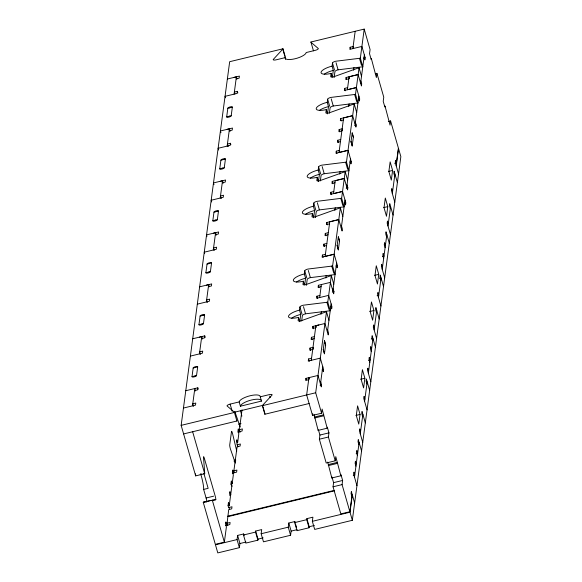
<?xml version="1.0" encoding="UTF-8"?>
<svg xmlns="http://www.w3.org/2000/svg" width="582" height="582" viewBox="0 0 582 582"><rect width="100%" height="100%" fill="white"/><g stroke="black" fill="none" stroke-linecap="round" stroke-linejoin="round"><path stroke-width="0.87" d="M213.303 500.309L215.813 499.698A3.128 0.4 76.4 0 0 215.129 495.806L204.464 458.689A3.128 0.4 76.4 0 0 203.504 456.87L204.704 473.275A3.128 0.4 76.4 0 1 204.697 473.69L195.661 475.88L181.148 425.362L229.672 61.699L282.961 48.786L285.42 57.356A3.128 0.968 -16 0 1 285.253 57.683M192.016 376.649L193.173 367.991A2.343 0.728 -16 0 1 195.537 366.66A2.343 0.728 -16 0 1 197.691 366.893L196.534 375.55A2.343 0.728 -16 0 1 194.177 376.881A2.343 0.728 -16 0 1 192.016 376.649L196.534 375.55L195.028 375.914M198.949 324.698L200.106 316.033A2.343 0.728 -16 0 1 202.471 314.709A2.343 0.728 -16 0 1 204.624 314.942L203.467 323.599A2.343 0.728 -16 0 1 201.103 324.923A2.343 0.728 -16 0 1 198.949 324.698L203.467 323.599L201.961 323.963M205.883 272.74L207.039 264.083A2.343 0.728 -16 0 1 209.404 262.758A2.343 0.728 -16 0 1 211.557 262.991L210.4 271.649A2.343 0.728 -16 0 1 208.036 272.973A2.343 0.728 -16 0 1 205.883 272.74L210.4 271.649L208.894 272.012M212.816 220.789L213.972 212.132A2.343 0.728 -16 0 1 216.329 210.808A2.343 0.728 -16 0 1 218.49 211.04L217.333 219.698A2.343 0.728 -16 0 1 214.969 221.022A2.343 0.728 -16 0 1 212.816 220.789L215.827 220.061M219.749 168.838L220.905 160.181A2.343 0.728 -16 0 1 223.262 158.85A2.343 0.728 -16 0 1 225.423 159.082L224.266 167.747A2.343 0.728 -16 0 1 221.902 169.071A2.343 0.728 -16 0 1 219.749 168.838L222.761 168.111M226.682 116.887L227.831 108.23A2.343 0.728 -16 0 1 230.196 106.899A2.343 0.728 -16 0 1 232.349 107.132L231.2 115.789A2.343 0.728 -16 0 1 228.835 117.12A2.343 0.728 -16 0 1 226.682 116.887L229.694 116.16M192.497 405.858L194.803 388.543L195.508 390.988M199.422 353.907L201.736 336.585L199.481 337.138M206.355 301.956L208.669 284.634L206.406 285.18M213.288 249.998L215.602 232.684L213.339 233.229M220.222 198.047L222.535 180.733L220.272 181.278M227.155 146.097L229.461 128.782L227.206 129.328M234.088 94.146L236.394 76.831L234.139 77.377M185.767 390.726L197.815 387.808L197.538 389.889L194.526 390.617M192.7 338.775L204.748 335.858L204.471 337.938L201.459 338.666M228.166 146.591L227.431 144.016L230.443 143.288L230.166 145.369L218.119 148.286L218.606 150.003M234.852 93.782L234.364 92.065L237.376 91.338L237.1 93.418L225.052 96.336L225.46 97.761M210.88 500.382L203.351 502.208A3.128 0.4 76.4 0 0 203.278 502.382L215.333 544.337L224.368 542.148L226.398 526.906L225.576 524.047L225.852 521.974L226.674 524.826M227.788 525.655L227.089 523.225L228.711 509.585L231.723 508.857L232 506.777L228.559 507.613M227.591 505.838L229.264 505.431L230.443 496.599L229.621 493.747L229.897 491.666L230.836 494.933M230.479 484.188L232.153 483.788L233.331 474.956L232.509 472.097L232.785 470.023L233.724 473.282M234.379 472.511L233.884 470.794L237.085 446.816L240.097 446.081L240.373 444.008L236.932 444.837M240.111 432.237L239.369 429.669L242.025 409.793M237.056 539.579L215.464 544.81L217.792 552.9L239.377 547.669L237.056 539.579L237.609 535.425L243.632 533.963L244.098 535.578M239.377 547.669L239.93 543.515L237.609 535.425M295.3 523.174L294.834 521.559L288.81 523.014L291.138 531.104L290.585 535.265L263.471 541.827L261.151 533.738L261.704 529.584L255.68 531.046L258.001 539.136L257.862 540.176L245.815 543.093L243.494 535.004L243.632 533.963M257.862 540.176L255.542 532.086L255.68 531.046M313.385 50.576A3.128 0.968 -16 0 0 313.465 50.845L310.919 42.013L364.208 29.1L360.338 58.142A3.121 0.968 -16 0 1 359.48 58.309L335.632 61.256A3.128 0.968 -16 0 0 332.482 63.023L332.067 66.137A10.934 3.39 -16 0 0 321.038 72.328A10.934 3.39 -16 0 0 331.093 73.412L330.678 76.526A3.128 0.968 -16 0 0 333.551 76.839L358.177 68.036A3.121 0.968 -16 0 1 359.05 67.788L355.507 94.32A3.121 0.968 -16 0 1 354.649 94.48L330.802 97.427A3.128 0.968 -16 0 0 327.651 99.202L327.237 102.316A10.934 3.39 -16 0 0 316.208 108.507A10.934 3.39 -16 0 0 326.269 109.591L325.847 112.704A3.128 0.968 -16 0 0 328.721 113.017L353.354 104.214A3.128 0.968 -16 0 1 354.22 103.967L346.472 162.043A3.121 0.968 -16 0 1 345.613 162.211L321.766 165.157A3.128 0.968 -16 0 0 318.616 166.925L318.201 170.046A10.934 3.39 -16 0 0 307.172 176.237A10.934 3.39 -16 0 0 317.226 177.314L316.812 180.435A3.128 0.968 -16 0 0 319.685 180.74L344.318 171.945A3.128 0.968 -16 0 1 345.184 171.69L341.641 198.222A3.121 0.968 -16 0 1 340.79 198.389L316.943 201.336A3.128 0.968 -16 0 0 313.785 203.103L313.371 206.217A10.934 3.39 -16 0 0 302.349 212.408A10.934 3.39 -16 0 0 312.403 213.492L311.988 216.613A3.128 0.968 -16 0 0 314.862 216.919L339.488 208.123A3.121 0.968 -16 0 1 340.354 207.869L332.606 265.952A3.128 0.968 -16 0 1 331.755 266.112L307.9 269.059A3.128 0.968 -16 0 0 304.75 270.826L304.335 273.947A10.934 3.39 -16 0 0 293.306 280.138A10.934 3.39 -16 0 0 303.368 281.222L302.953 284.336A3.128 0.968 -16 0 0 305.826 284.649L330.452 275.846A3.128 0.968 -16 0 1 331.318 275.592L327.782 302.123A3.128 0.968 -16 0 1 326.924 302.291L303.077 305.237A3.128 0.968 -16 0 0 299.926 307.005L299.512 310.126A10.934 3.39 -16 0 0 288.483 316.317A10.934 3.39 -16 0 0 298.537 317.394L298.122 320.515A3.128 0.968 -16 0 0 300.996 320.82L325.629 312.025A3.128 0.968 -16 0 1 326.495 311.77L328.954 320.34M299.512 310.126L300.741 314.404L299.766 321.679L298.537 317.394M304.706 284.693L305.565 278.232L304.335 273.947M313.371 206.217L314.6 210.502L313.633 217.777L312.403 213.492M318.201 170.046L319.431 174.324L318.463 181.599L317.226 177.314M327.237 102.316L328.466 106.601L327.499 113.876L326.269 109.591M332.431 76.889L333.297 70.422L332.067 66.137M301.665 320.973L302.385 315.575A3.128 0.968 -16 0 1 305.535 313.807L329.383 310.853A3.128 0.968 -16 0 0 330.241 310.693L327.782 302.123M306.423 285.304L307.216 279.396A3.128 0.968 -16 0 1 310.366 277.629L334.214 274.682A3.128 0.968 -16 0 0 335.072 274.515L332.606 265.952M315.459 217.581L316.252 211.666A3.128 0.968 -16 0 1 319.402 209.898L343.249 206.952A3.121 0.968 -16 0 0 344.108 206.785L341.641 198.222M320.355 180.893L321.075 175.495A3.128 0.968 -16 0 1 324.225 173.72L348.08 170.773A3.121 0.968 -16 0 0 348.931 170.613L346.472 162.043M329.39 113.17L330.11 107.765A3.128 0.968 -16 0 1 333.268 105.997L357.115 103.05A3.121 0.968 -16 0 0 357.966 102.883L355.507 94.32M334.155 77.501L334.941 71.586A3.128 0.968 -16 0 1 338.091 69.818L361.939 66.872A3.121 0.968 -16 0 0 362.797 66.704L360.338 58.142M320.733 381.938L321.555 384.789L321.279 386.87L317.998 375.448L305.95 378.365L305.674 380.446L308.686 379.711M311.552 358.243L308.54 358.97L308.256 361.051L320.311 358.126L323.592 369.548L323.316 371.629L322.493 368.77M313.414 348.756L313.007 347.33L309.995 348.058L309.719 350.138L312.73 349.411M314.44 336.592L311.428 337.327L311.144 339.401L314.156 338.673M327.666 329.979L328.488 332.839L328.212 334.919L324.931 323.497L312.883 326.415L312.607 328.495L315.619 327.761M319.925 295.467L316.914 296.194L316.637 298.275L328.685 295.358L331.966 306.772L331.689 308.853L330.867 306.001M333.159 288.854L333.973 291.706L333.697 293.786L330.416 282.365L318.369 285.289L318.092 287.363L321.104 286.635M325.411 254.334L322.399 255.069L322.122 257.142L334.17 254.225L337.451 265.647L337.174 267.727L336.352 264.868M326.866 243.429L323.854 244.156L323.577 246.237L326.589 245.502M328.299 232.691L325.287 233.418L325.011 235.499L328.022 234.772M341.532 226.078L342.354 228.937L342.078 231.01L338.789 219.589L326.742 222.513L326.466 224.587L329.477 223.859M333.792 191.558L330.78 192.293L330.496 194.366L342.551 191.449L345.832 202.871L345.555 204.951L344.733 202.092M347.018 184.952L347.84 187.804L347.563 189.885L344.282 178.463L332.235 181.38L331.958 183.461L334.97 182.726M339.684 151.858L339.277 150.432L336.265 151.16L335.989 153.241L348.036 150.323L351.317 161.745L351.041 163.818L350.219 160.967M340.732 139.52L337.72 140.255L337.444 142.328L340.455 141.601M342.623 130.375L342.165 128.789L339.153 129.517L338.877 131.597L341.889 130.863M355.398 122.176L356.213 125.028L355.937 127.109L352.656 115.687L340.608 118.604L340.332 120.685L343.344 119.957M347.65 87.656L344.639 88.384L344.362 90.465L356.41 87.547L359.691 98.969L359.414 101.042L358.592 98.191M360.884 81.044L361.706 83.903L361.429 85.976L358.141 74.561L346.094 77.479L345.817 79.552L348.829 78.825M353.594 48.117L353.143 46.531L350.131 47.258L349.847 49.339L361.902 46.414L365.183 57.836L364.907 59.917L364.085 57.058M290.585 535.265L288.257 527.176L288.81 523.014M311.268 360.316L315.895 325.687L318.907 324.952M319.649 297.54L321.38 284.554M358.141 74.561L349.105 76.744L347.374 89.737L356.41 87.547M352.859 48.604L355.173 31.29M321.017 314.28L321.366 311.668M325.862 277.992L326.211 275.381M334.883 210.378L335.232 207.767M339.728 174.083L340.07 171.479M348.749 106.47L349.098 103.858M353.587 70.182L353.936 67.57M396.218 165.863L398.532 148.548L400.853 156.638L352.328 520.301L314.68 529.424L312.352 521.334L312.912 517.18L306.889 518.635L309.209 526.725L309.071 527.765L297.024 530.682L294.696 522.592L294.834 521.559M314.025 414.522L318.143 430.382L327.179 428.192L322.122 409.073L321.57 413.227L312.527 415.417L312.752 413.751M321.57 413.227L315.684 392.763L326.495 311.77M323.272 349.426L324.509 340.63L325.658 345.046L324.421 353.841L323.272 349.426L324.501 353.711M337.138 245.517L338.375 236.728L339.524 241.144L338.288 249.94L337.138 245.517L338.368 249.802M350.997 141.615L352.234 132.82L353.383 137.243L352.146 146.038L350.997 141.615L352.226 145.9M320.456 384.011L322.77 366.696M327.39 332.06L331.143 303.92M332.875 290.935L336.636 262.795M341.256 228.159L345.01 200.019M346.741 187.026L350.495 158.886M355.115 124.25L358.876 96.11M360.607 83.124L364.361 54.984M318.143 430.382L318.209 429.865M309.071 527.765L306.743 519.675L306.889 518.635M327.695 462.115L331.813 477.968L340.848 475.785L335.792 456.659L335.239 460.813L326.204 463.003L319.365 439.214L319.918 435.052L318.514 430.156M327.179 428.192L327.317 427.152L328.954 432.863L328.401 437.024L335.239 460.813M375.281 73.754L376.925 73.354L376.372 77.515L371.316 58.389L371.178 59.429L369.534 53.719L370.087 49.565L364.208 29.1M331.813 477.968L331.951 476.934M354.642 502.986L351.361 491.564L351.084 493.638L351.899 496.497L349.869 511.731L340.834 513.921L333.042 486.799L333.595 482.645L332.184 477.749M340.848 475.785L340.987 474.745L342.631 480.456L342.078 484.61L349.869 511.731M388.339 121.493L390.602 120.947L390.042 125.101L384.986 105.982L384.848 107.015L383.211 101.304L383.764 97.15L376.925 73.354M360.047 414.435L358.759 424.082L356.3 415.512L357.588 405.865L360.047 414.435L355.944 415.432M364.878 378.256L363.59 387.903L361.131 379.333L362.411 369.694L364.878 378.256L360.767 379.253M373.913 310.526L372.626 320.173L370.167 311.61L371.454 301.963L373.913 310.526L369.803 311.523M378.737 274.355L377.449 284.001L374.99 275.432L376.278 265.785L378.737 274.355L374.633 275.344M387.779 206.625L386.492 216.271L384.025 207.709L385.313 198.062L387.779 206.625L383.669 207.621M392.603 170.446L391.315 180.093L388.856 171.53L390.144 161.883L392.603 170.446L388.492 171.443M354.489 477.102L359.109 442.466M360.265 433.808L362.87 414.326M364.601 401.333L367.198 381.857M368.355 373.193L372.975 338.564L371.251 338.979M374.131 329.899L376.729 310.417M378.46 297.431L381.065 277.949L379.42 278.349M382.221 269.291L386.841 234.655M387.998 225.998L390.595 206.515M392.326 193.53L394.923 174.047M394.683 163.717L396.357 163.309L398.394 148.068L390.602 120.947M352.328 520.301L350.008 512.211L352.314 494.896M282.961 48.786A3.128 0.968 -16 0 1 282.794 49.114L273.191 59.531A3.128 0.968 -16 0 0 276.064 59.844L285.1 57.654A10.934 3.39 -16 0 0 295.161 58.731A10.934 3.39 -16 0 0 306.19 52.54L315.226 50.35A3.128 0.968 -16 0 0 318.376 48.582L311.006 42.282A3.128 0.968 -16 0 1 310.919 42.013M229.337 107.866L232.349 107.132M228.188 116.524L231.2 115.789M223.917 159.453L225.423 159.082L220.905 160.181M221.255 168.474L224.266 167.747M215.478 211.768L218.49 211.04M214.322 220.425L217.333 219.698M201.612 315.67L204.624 314.942M227.358 79.014L239.406 76.097L239.129 78.177L236.117 78.905M363.677 58.2L365.183 57.836M227.831 108.23L230.843 107.495M229.184 130.855L232.196 130.128L232.473 128.047L220.425 130.972L220.92 132.681M352.656 115.687L343.62 117.877L339 152.513L348.036 150.323M354.54 125.436L356.213 125.028M222.251 182.806L225.263 182.079L225.547 180.005L213.492 182.923L213.987 184.632M349.811 162.109L351.317 161.745M344.282 178.463L335.247 180.653L333.508 193.639L342.551 191.449M213.972 212.132L216.984 211.404M346.195 188.204L347.84 187.804M215.325 234.764L218.337 234.029L218.614 231.956L206.566 234.873L206.974 236.299M338.789 219.589L329.754 221.778L325.134 256.415L334.17 254.225M207.039 264.083L211.557 262.991M199.633 286.824L211.681 283.907L211.404 285.988L208.392 286.715M335.945 266.01L337.451 265.647M382.447 256.669L383.953 256.306L383.131 253.446L382.854 255.527L383.676 258.379M197.32 304.146L209.367 301.221L209.644 299.148L206.632 299.875L207.374 302.444M200.106 316.033L203.118 315.306M332.329 292.106L333.973 291.706M377.1 295.751L378.744 295.35L377.922 292.499L377.645 294.579L380.926 306.001M190.387 356.097L202.434 353.172L202.718 351.099L199.706 351.826L200.441 354.394M193.173 367.991L197.691 366.893M322.086 369.912L323.592 369.548M368.581 360.571L370.087 360.207L369.264 357.355L368.988 359.429L369.81 362.288M183.454 408.047L195.508 405.13L195.785 403.05L192.773 403.777L193.508 406.352M181.148 425.362L234.437 412.449A3.128 0.968 -16 0 0 234.35 412.187L226.98 405.88A3.128 0.968 -16 0 1 230.13 404.112L239.166 401.922A10.934 3.39 -16 0 1 250.195 395.731A10.934 3.39 -16 0 1 260.256 396.815L269.291 394.625A3.128 0.968 -16 0 1 272.165 394.931L262.562 405.348A3.128 0.968 -16 0 0 262.395 405.676L264.861 414.246L309.115 403.522M320.049 385.153L321.555 384.789M239.166 401.922L240.402 406.207L261.485 401.093L260.256 396.815M234.226 412.282L263.595 405.167M262.395 405.676L315.684 392.763M183.606 433.932L236.896 421.019L234.35 412.187M238.496 424.249L241.006 423.645M239.369 429.669L242.388 428.941L242.105 431.015L237.805 432.062M314.724 416.974L323.759 414.784M314.586 418.007L323.621 415.817M319.918 435.052L328.954 432.863M319.365 439.214L328.401 437.024M234.175 460.304L235.681 459.94M234.066 461.25L235.739 460.842M200.186 474.366L201.692 474.003M233.884 470.794L236.896 470.067L236.619 472.148L232.32 473.188M205.919 501.968L206.777 501.888A3.128 0.4 76.4 0 0 206.093 497.996L203.635 489.426L208.152 488.334L203.846 473.341M356.148 453.742L357.654 453.378L356.839 450.519L356.555 452.6L357.377 455.451M328.401 464.56L337.436 462.37M328.263 465.6L337.298 463.41M206.093 497.996L213.623 496.17M203.278 502.382L212.314 500.193A3.128 0.4 76.4 0 1 212.386 500.018L215.813 499.698M353.259 475.385L354.765 475.021L353.951 472.169L353.667 474.243L356.948 485.664M333.595 482.645L342.631 480.456M333.042 486.799L342.078 484.61M227.831 516.169L334.25 490.386M227.969 516.641L334.388 490.859M227.089 523.225L230.101 522.498L229.825 524.571L225.525 525.619M243.494 535.004L255.542 532.086M294.696 522.592L306.743 519.675M261.151 533.738L288.257 527.176M312.352 521.334L350.008 512.211M239.93 543.515L245.953 542.053M258.001 539.136L263.166 537.884M291.138 531.104L297.162 529.649M309.209 526.725L314.375 525.473M203.351 502.208L204.209 502.128M240.177 426.919L235.23 412.718A3.128 0.4 76.4 0 1 234.939 411.59M235.354 463.097L230.399 448.897A3.128 0.4 76.4 0 1 229.715 444.997L231.52 431.495A3.128 0.4 76.4 0 1 232.48 433.306L236.75 451.115M396.357 163.309L395.542 160.457L395.258 162.531L398.546 173.953M397.39 182.61L394.109 171.188L393.832 173.269L394.647 176.12M359.48 58.309L361.531 65.446M359.05 67.788L361.509 76.351M392.603 191.449L391.781 188.597L391.504 190.67L394.785 202.092M350.131 47.258L350.582 48.844M393.054 215.085L389.773 203.664L389.496 205.737L390.318 208.596M354.649 94.48L356.701 101.624M349.105 76.744L349.578 78.381M354.22 103.967L356.679 112.53M388.274 223.917L387.452 221.065L387.176 223.146L390.457 234.561M346.094 77.479L346.552 79.065M389.3 243.225L386.019 231.803L385.742 233.877L386.564 236.736M344.639 88.384L345.322 90.77M336.04 62.681L338.091 69.818M385.386 245.568L384.564 242.709L384.287 244.789L385.109 247.648M332.482 63.023L334.534 70.16M352.154 132.958L353.383 137.243M331.093 73.412L332.118 76.984M340.608 118.604L341.292 120.983M382.498 267.211L381.676 264.359L381.399 266.44L384.68 277.854M331.216 98.86L333.268 105.997M339.153 129.517L339.837 131.896M383.523 286.519L380.242 275.097L379.966 277.17L380.788 280.029M327.651 99.202L329.703 106.339M345.613 162.211L347.665 169.347M337.72 140.255L338.404 142.634M345.184 171.69L347.643 180.26M336.265 151.16L336.949 153.539M379.195 318.987L375.907 307.565L375.63 309.646L376.452 312.498M340.79 198.389L342.842 205.526M340.354 207.869L342.82 216.431M374.408 327.826L373.586 324.967L373.309 327.048L376.59 338.469M332.235 181.38L332.919 183.759M375.434 347.127L372.153 335.705L371.876 337.786L372.698 340.637M330.78 192.293L331.464 194.672M322.173 166.583L324.225 173.72M371.52 349.469L370.698 346.617L370.421 348.691L371.243 351.55M318.616 166.925L320.667 174.062M338.288 236.859L339.524 241.144M282.794 49.114L284.845 56.25M285.1 57.654L285.595 59.364M326.742 222.513L327.426 224.892M368.632 371.12L367.809 368.261L367.533 370.341L370.814 381.763M317.35 202.762L319.402 209.898M325.287 233.418L325.971 235.797M369.657 390.42L366.376 378.998L366.1 381.079L366.922 383.931M313.785 203.103L315.837 210.24M331.755 266.112L333.806 273.249M323.854 244.156L324.538 246.535M331.318 275.592L333.784 284.162A3.128 0.968 -16 0 0 333.341 284.278M364.878 399.259L364.056 396.4L363.779 398.481L367.06 409.903M322.399 255.069L323.083 257.448M365.329 422.888L362.048 411.467L361.771 413.547L362.586 416.399M326.924 302.291L328.976 309.428M360.542 431.728L359.727 428.876L359.443 430.949L362.732 442.371M318.369 285.289L319.052 287.668M361.575 451.028L358.294 439.606L358.017 441.687L358.832 444.546M316.914 296.194L317.597 298.573M308.315 270.492L310.366 277.629M304.75 270.826L306.801 277.97M324.429 340.768L325.658 345.046M356.22 464.109L355.406 461.257L355.129 463.337L355.944 466.189M303.368 281.222L304.393 284.787M315.895 325.687L316.361 327.317M312.883 326.415L313.567 328.794M303.484 306.663L305.535 313.807M311.428 337.327L312.112 339.706M236.394 76.831L237.012 78.97M299.926 307.005L301.978 314.142M237.376 91.338L237.827 92.924M309.995 348.058L310.679 350.437M308.54 358.97L309.224 361.349M309.369 379.064L308.962 377.638L306.649 394.952L312.527 415.417M305.95 378.365L306.358 379.791M229.461 128.782L230.166 131.226M230.443 143.288L230.85 144.714M222.535 180.733L223.233 183.177M221.24 198.542L220.498 195.974L223.51 195.239L223.233 197.32L211.186 200.237L211.673 201.954M269.699 396.051L270.157 397.637M215.602 232.684L216.3 235.128M262.977 406.774L265.021 413.911A3.128 0.968 -16 0 0 264.861 414.246M295.765 524.789L296.464 527.219M214.256 250.333L213.565 247.925L216.577 247.19L216.3 249.271L204.253 252.188L204.66 253.621M208.669 284.634L209.28 286.781M239.209 432.157L238.278 428.89L237.994 430.971L238.816 433.823L237.638 442.655L236.823 439.803L236.539 441.876L237.98 446.874M230.13 404.112L232.182 411.248M204.748 335.858L205.206 337.444M201.736 336.585L202.441 339.037M232.153 483.788L231.33 480.928L231.054 483.009L231.992 486.268M197.815 387.808L198.229 389.234M229.264 505.431L228.442 502.579L228.166 504.652L229.599 509.65M192.642 431.742L204.697 473.69M212.314 500.193L224.368 542.148M313.007 347.33L313.48 349.047M240.606 410.892L241.865 416.13M195.545 473.821L195.668 475.465A3.128 0.4 76.4 0 1 195.661 475.88M231.287 485.475A2.343 0.728 -16 0 1 231.876 485.861L230.719 494.525A2.343 0.728 -16 0 1 229.985 495.231M240.402 406.207A10.934 3.39 -16 0 1 251.424 400.016A10.934 3.39 -16 0 1 261.485 401.093M236.809 420.75A3.128 0.968 -16 0 1 236.896 421.019M291.691 318.194A10.934 3.39 -16 0 1 300.741 314.404M296.522 282.015A10.934 3.39 -16 0 1 305.565 278.232M305.557 214.292A10.934 3.39 -16 0 1 314.6 210.502M310.388 178.114A10.934 3.39 -16 0 1 319.431 174.324M319.423 110.384A10.934 3.39 -16 0 1 328.466 106.601M324.247 74.205A10.934 3.39 -16 0 1 333.297 70.422M200.681 473.915A10.934 1.397 76.4 0 1 203.635 489.426"/></g></svg>
